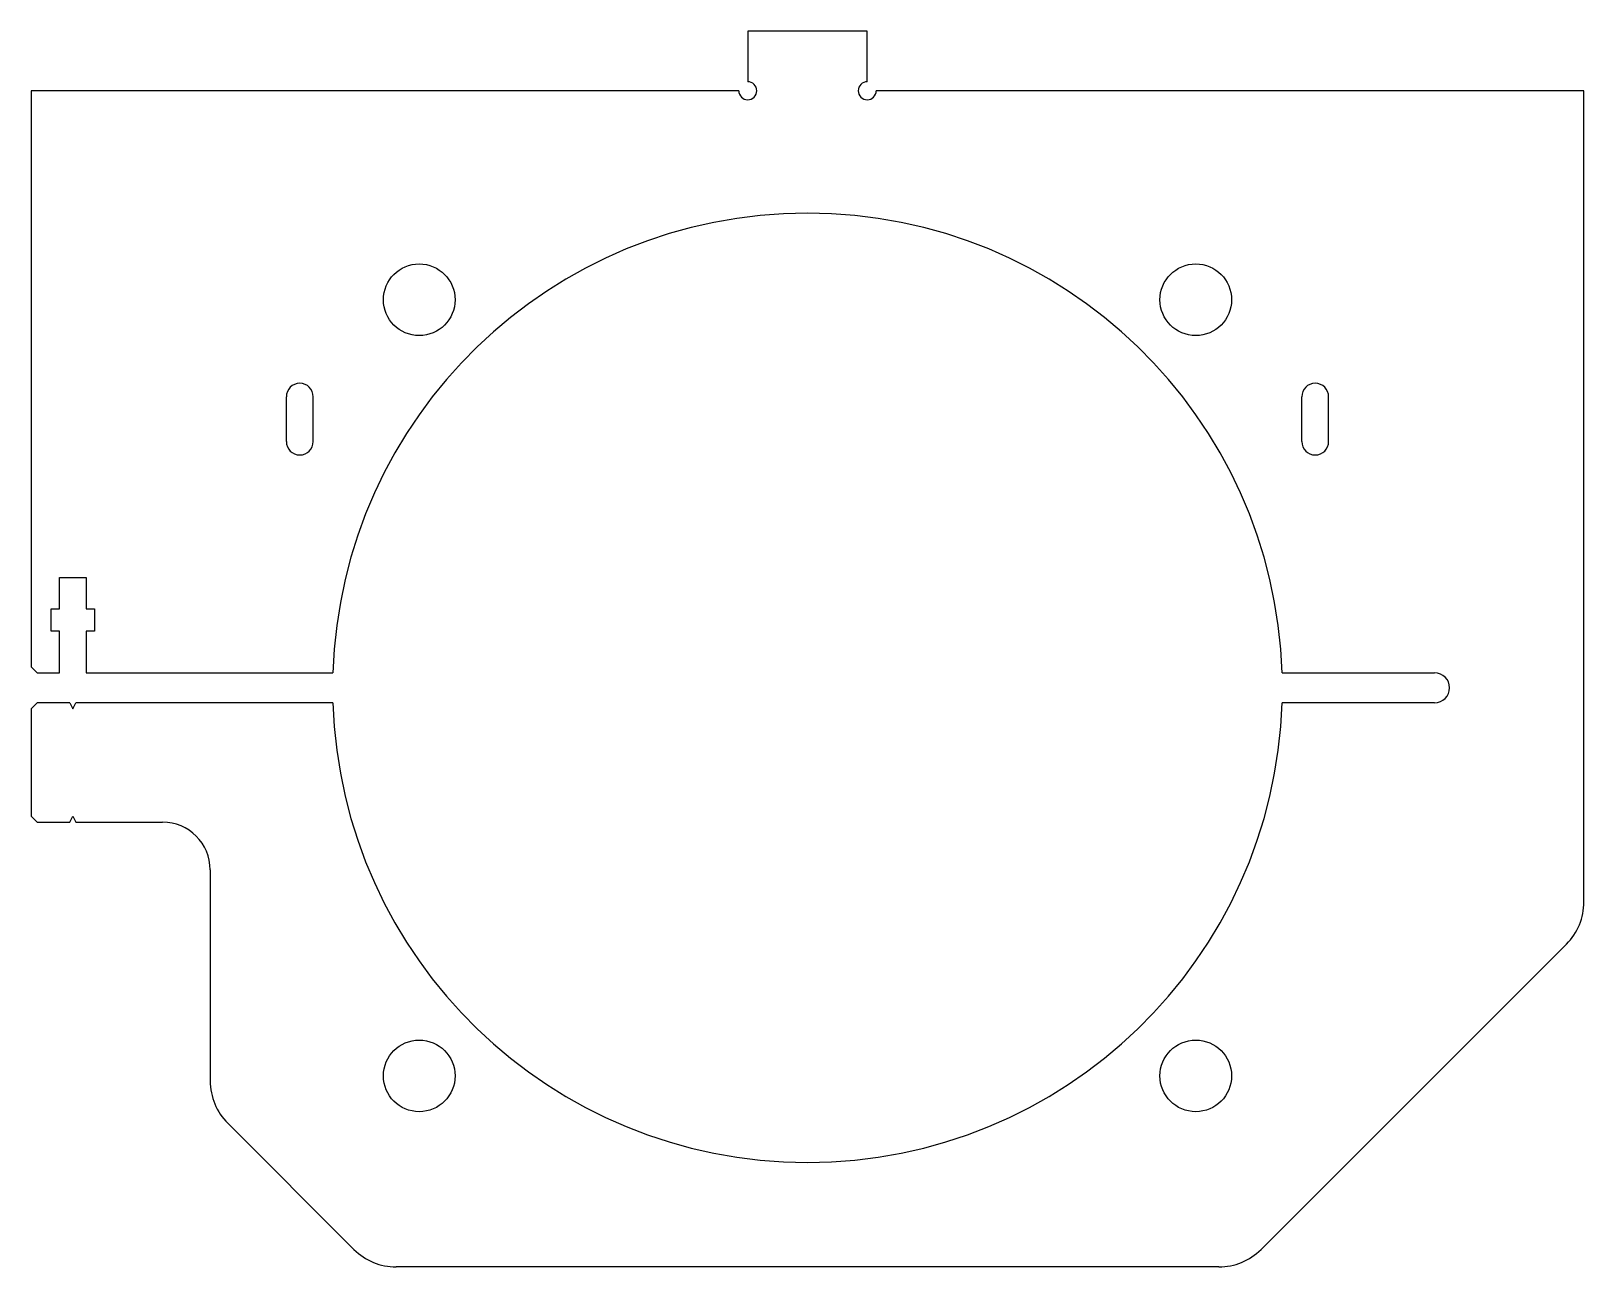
# Model space of a CAD drawing. Extents: x -130 to 130, y -97 to 110.
import ezdxf

# ---------------------------------------------------------------- set-up
doc = ezdxf.new("R2010")
doc.units = 0
doc.layers.get('0').update_dxf_attribs({"linetype": 'CONTINUOUS'})

msp = doc.modelspace()

# ---------------------------------------------------------------- linework, layer by layer
at = {"color": 7, "linetype": 'CONTINUOUS'}
for p, q in [((-10, 110), (-10, 101.5)), ((10, 110), (-10, 110)), ((10, 101.5), (10, 110)), ((-11.5, 100), (-130, 100)), ((-130, 100), (-130, 3.5)), ((130, 100), (11.5, 100)), ((130, -35.86), (130, 100)), ((-87.25, 41.25), (-87.25, 48.75)), ((-82.75, 41.25), (-82.75, 48.75)), ((82.75, 41.25), (82.75, 48.75)), ((87.25, 41.25), (87.25, 48.75)), ((-125.25, 13.2), (-125.25, 18.5)), ((-125.25, 18.5), (-120.75, 18.5)), ((-120.75, 18.5), (-120.75, 13.2)), ((-126.62, 9.5), (-126.62, 13.2)), ((-126.62, 13.2), (-125.25, 13.2)), ((-120.75, 13.2), (-119.38, 13.2)), ((-119.38, 13.2), (-119.38, 9.5)), ((-125.25, 9.5), (-126.62, 9.5)), ((-125.25, 2.5), (-125.25, 9.5)), ((-119.38, 9.5), (-120.75, 9.5)), ((-120.75, 9.5), (-120.75, 2.5)), ((-130, 3.5), (-129, 2.5)), ((-129, 2.5), (-125.25, 2.5)), ((-120.75, 2.5), (-79.46, 2.5)), ((79.46, 2.5), (105, 2.5)), ((-129, -2.5), (-130, -3.5)), ((-123.5, -2.5), (-129, -2.5)), ((-123.5, -2.5), (-123, -3.5)), ((-123, -3.5), (-122.5, -2.5)), ((-79.46, -2.5), (-122.5, -2.5)), ((105, -2.5), (79.46, -2.5)), ((-130, -3.5), (-130, -21.5)), ((-130, -21.5), (-129, -22.5)), ((-129, -22.5), (-123.5, -22.5)), ((-123.5, -22.5), (-123, -21.5)), ((-123, -21.5), (-122.5, -22.5)), ((-122.5, -22.5), (-108, -22.5)), ((-100, -30.5), (-100, -65.86)), ((75.93, -94.07), (127.07, -42.93)), ((-97.07, -72.93), (-75.93, -94.07)), ((68.86, -97), (-68.86, -97))]:
    msp.add_line(p, q, dxfattribs=at)
for centre in [(-65, 65), (65, 65), (-65, -65), (65, -65)]:
    msp.add_circle(centre, 6, dxfattribs=at)
for centre, radius, start, end in [((-10, 100), 1.5, 180, 90), ((10, 100), 1.5, 90, 0), ((0, 0), 79.5, 1.8021, 178.1979), ((-85, 48.75), 2.25, 0, 180), ((85, 48.75), 2.25, 0, 180), ((-85, 41.25), 2.25, 180, 0), ((85, 41.25), 2.25, 180, 0), ((105, 0), 2.5, 270, 90), ((0, 0), 79.5, 181.8021, 358.1979), ((-108, -30.5), 8, 0, 90), ((120, -35.86), 10, 315, 0), ((-90, -65.86), 10, 180, 225), ((-68.86, -87), 10, 225, 270), ((68.86, -87), 10, 270, 315)]:
    msp.add_arc(centre, radius, start, end, dxfattribs=at)

doc.saveas('drawing.dxf')
